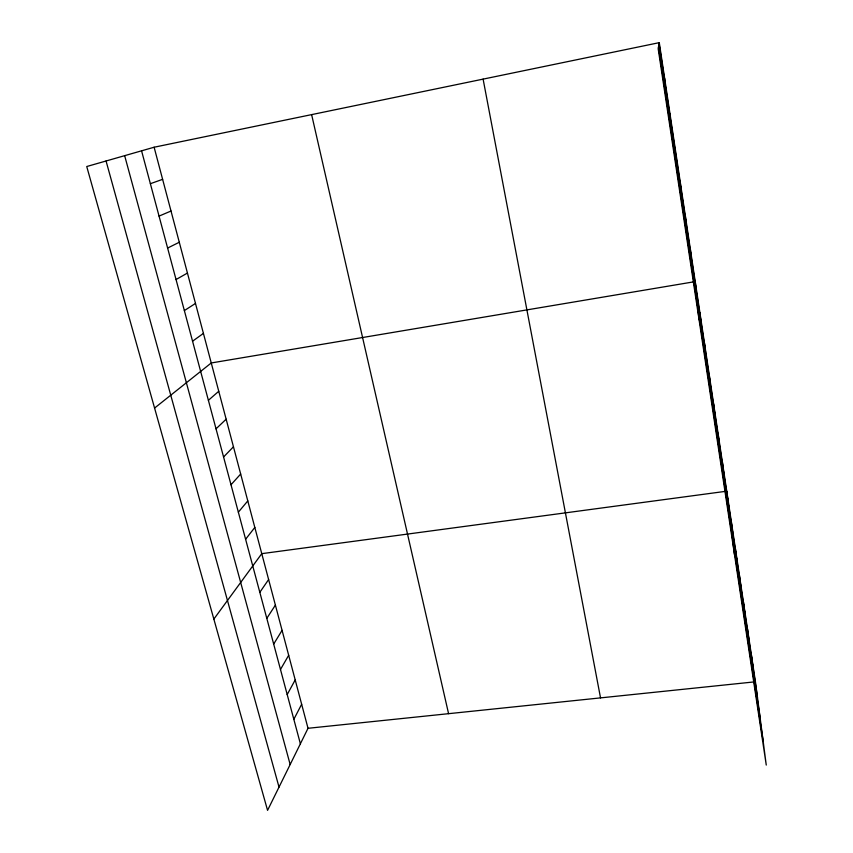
<?xml version="1.0" encoding="UTF-8"?>
<svg xmlns="http://www.w3.org/2000/svg" width="853" height="853" viewBox="0 0 853 853"><rect width="100%" height="100%" fill="white"/><g stroke="black" fill="none" stroke-linecap="round" stroke-linejoin="round"><path stroke-width="1.28" d="M664.594 80.417L664.658 78.359M659.284 42.65L658.175 48.77L766.261 765.077L755.438 681.782L659.284 42.65L154.116 147.228L86.739 166.527L267.565 810.35L308.018 728.291L154.116 147.228M293.827 719.324L301.653 704.247M287.194 694.555L295.202 679.916M280.477 669.488L288.677 655.285M273.674 644.09L282.076 630.346M266.786 618.382L275.391 605.097M259.813 592.334L268.62 579.539M213.847 619.097L261.764 553.661L725.445 491.36M245.6 539.245L254.823 527.442M238.35 512.184L247.796 500.903M231.003 484.76L240.674 474.023M223.561 456.984L233.455 446.791M216.022 428.835L226.152 419.207M208.388 400.313L218.752 391.271M154.574 408.065L211.256 362.962L693.958 281.81M192.554 341.211L203.43 333.395M184.355 310.588L195.486 303.433M176.038 279.539L187.447 273.056M167.604 248.052L179.29 242.252M159.053 216.108L171.016 211.022M150.373 183.694L162.624 179.343M308.018 728.291L755.438 681.782M106.06 160.993L279.016 787.106M124.655 155.662L290.159 764.512M141.566 150.821L300.384 743.784M311.622 114.622L448.582 713.684M483.107 79.116L600.533 697.882M659.081 43.78L757.475 697.402M658.804 45.316L760.194 718.375M658.495 47L763.179 741.342M751.504 655.616L753.455 670.735M747.516 629.109L749.392 643.716M743.475 602.25L745.266 616.324M739.38 575.039L741.086 588.57M735.233 547.455L736.853 560.432M731.032 519.509L732.556 531.899M726.767 491.179L734.465 554.397M722.448 462.465L723.792 473.65M718.066 433.356L719.314 443.912M713.63 403.842L714.771 413.748M709.12 373.923L710.165 383.157M704.557 343.578L705.495 352.118M699.929 312.806L700.75 320.643M695.238 281.597L699.076 319.875M690.322 248.969L690.919 255.303M685.343 215.862L685.812 221.396M680.289 182.265L680.63 186.967M675.16 148.145L675.373 151.994M669.946 113.513L670.021 116.488"/></g></svg>
